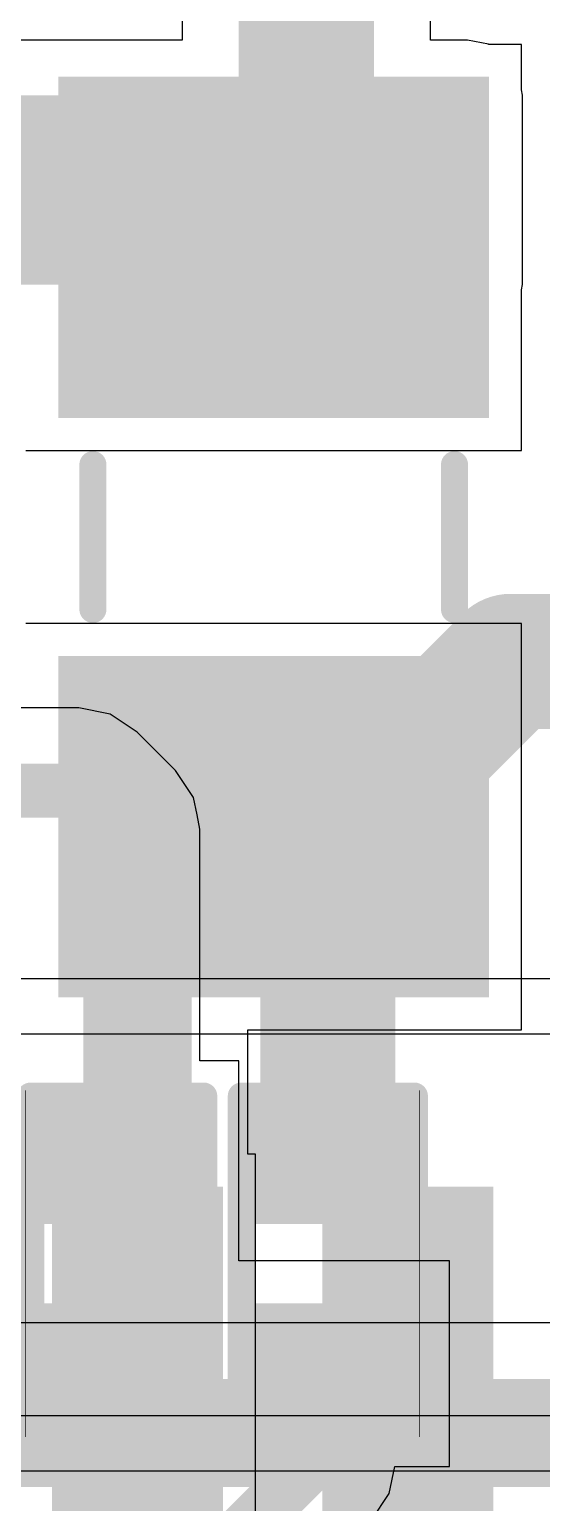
# Model space of a CAD drawing. Header units: inches. Extents: x 0 to 208, y 0 to 213.
# Drawn here: x 0.9356 to 1.0303, y 3.7442 to 4.0166 of the extents above; entities that cross this region are included whole.
import ezdxf

# ---------------------------------------------------------------- set-up
doc = ezdxf.new("R2010")
doc.units = ezdxf.units.IN
doc.header["$MEASUREMENT"] = 0
for name, color, linetype in [('Bottom Layer', 5, 'Continuous'), ('Bottom Overlay', 54, 'Continuous'), ('Bottom Paste', 16, 'Continuous'), ('Bottom Solder', 6, 'Continuous'), ('L3_SIG1', 76, 'Continuous'), ('L4_PWR', 90, 'Continuous'), ('L6_SIG2', 130, 'Continuous'), ('Top Layer', 1, 'Continuous'), ('Top Overlay', 2, 'Continuous'), ('Top Paste', 8, 'Continuous'), ('Top Solder', 216, 'Continuous')]:
    doc.layers.add(name, color=color, linetype=linetype)

# ---------------------------------------------------------------- blocks, each defined once
blk = doc.blocks.new('R___0402_B_115')
at = {"layer": 'Bottom Layer'}
for points in [[(-0.0095, 0.0125), (-0.0095, -0.0125), (-0.0275, -0.0125), (-0.0275, 0.0125)], [(0.0275, 0.0125), (0.0275, -0.0125), (0.0095, -0.0125), (0.0095, 0.0125)]]:
    blk.add_hatch(color=5, dxfattribs=at).paths.add_polyline_path(points)
at = {"layer": 'Bottom Paste'}
for points in [[(-0.0095, 0.0125), (-0.0095, -0.0125), (-0.0275, -0.0125), (-0.0275, 0.0125)], [(0.0275, 0.0125), (0.0275, -0.0125), (0.0095, -0.0125), (0.0095, 0.0125)]]:
    blk.add_hatch(color=16, dxfattribs=at).paths.add_polyline_path(points)
at = {"layer": 'Bottom Solder'}
for points in [[(-0.00734, 0.01466), (-0.00734, -0.01467), (-0.02967, -0.01467), (-0.02967, 0.01466)], [(0.02966, 0.01466), (0.02966, -0.01467), (0.00733, -0.01467), (0.00733, 0.01466)]]:
    blk.add_hatch(color=6, dxfattribs=at).paths.add_polyline_path(points)
at = {"layer": 'Bottom Overlay'}
for points in [[(-0.031, 0.016, 0.005, 0.005, 0), (0.031, 0.016, 0.005, 0.005, 0)], [(-0.031, 0.016, 0.005, 0.005, 0), (-0.031, -0.016, 0.005, 0.005, 0)], [(-0.032, 0.017, 0.000127, 0.000127, 0), (0.032, 0.017, 0.000127, 0.000127, 0)], [(0.031, 0.016, 0.005, 0.005, 0), (0.031, -0.016, 0.005, 0.005, 0)], [(-0.031, -0.016, 0.005, 0.005, 0), (0.031, -0.016, 0.005, 0.005, 0)]]:
    blk.add_lwpolyline(points, format="xyseb", dxfattribs=at)
for points in [[(-0.03225, 0.016, 0.0025, 0.0025, 1), (-0.02975, 0.016, 0.0025, 0.0025, 1)], [(-0.03225, 0.016, 0.0025, 0.0025, 1), (-0.02975, 0.016, 0.0025, 0.0025, 1)], [(-0.03203, 0.017, 0.0000635, 0.0000635, 1), (-0.03197, 0.017, 0.0000635, 0.0000635, 1)], [(0.02975, 0.016, 0.0025, 0.0025, 1), (0.03225, 0.016, 0.0025, 0.0025, 1)], [(0.02975, 0.016, 0.0025, 0.0025, 1), (0.03225, 0.016, 0.0025, 0.0025, 1)], [(0.03197, 0.017, 0.0000635, 0.0000635, 1), (0.03203, 0.017, 0.0000635, 0.0000635, 1)], [(-0.03225, -0.016, 0.0025, 0.0025, 1), (-0.02975, -0.016, 0.0025, 0.0025, 1)], [(-0.03225, -0.016, 0.0025, 0.0025, 1), (-0.02975, -0.016, 0.0025, 0.0025, 1)], [(0.02975, -0.016, 0.0025, 0.0025, 1), (0.03225, -0.016, 0.0025, 0.0025, 1)], [(0.02975, -0.016, 0.0025, 0.0025, 1), (0.03225, -0.016, 0.0025, 0.0025, 1)]]:
    blk.add_lwpolyline(points, format="xyseb", close=True, dxfattribs=at)
blk = doc.blocks.new('8_SOIC_EP_139')
at = {"layer": 'Top Layer'}
for points in [[(0.13681, 0.08681), (0.13681, 0.06319), (0.07579, 0.06319), (0.07579, 0.08681)], [(0.13681, 0.03681), (0.13681, 0.01319), (0.07579, 0.01319), (0.07579, 0.03681)]]:
    blk.add_hatch(color=1, dxfattribs=at).paths.add_polyline_path(points)
at = {"layer": 'Top Paste'}
for points in [[(0.13681, 0.08681), (0.13681, 0.06319), (0.07579, 0.06319), (0.07579, 0.08681)], [(0.13681, 0.03681), (0.13681, 0.01319), (0.07579, 0.01319), (0.07579, 0.03681)]]:
    blk.add_hatch(color=8, dxfattribs=at).paths.add_polyline_path(points)
at = {"layer": 'Top Solder'}
for points in [[(0.14081, 0.09081), (0.14081, 0.05919), (0.07179, 0.05919), (0.07179, 0.09081)], [(0.14081, 0.04081), (0.14081, 0.00919), (0.07179, 0.00919), (0.07179, 0.04081)]]:
    blk.add_hatch(color=216, dxfattribs=at).paths.add_polyline_path(points)
blk = doc.blocks.new('R___0402_B_183')
at = {"layer": 'Bottom Layer'}
for points in [[(-0.0095, 0.0125), (-0.0095, -0.0125), (-0.0275, -0.0125), (-0.0275, 0.0125)], [(0.0275, 0.0125), (0.0275, -0.0125), (0.0095, -0.0125), (0.0095, 0.0125)]]:
    blk.add_hatch(color=5, dxfattribs=at).paths.add_polyline_path(points)
at = {"layer": 'Bottom Paste'}
for points in [[(-0.0095, 0.0125), (-0.0095, -0.0125), (-0.0275, -0.0125), (-0.0275, 0.0125)], [(0.0275, 0.0125), (0.0275, -0.0125), (0.0095, -0.0125), (0.0095, 0.0125)]]:
    blk.add_hatch(color=16, dxfattribs=at).paths.add_polyline_path(points)
at = {"layer": 'Bottom Solder'}
for points in [[(-0.00733, 0.01467), (-0.00733, -0.01466), (-0.02967, -0.01466), (-0.02967, 0.01467)], [(0.02967, 0.01467), (0.02967, -0.01466), (0.00733, -0.01466), (0.00733, 0.01467)]]:
    blk.add_hatch(color=6, dxfattribs=at).paths.add_polyline_path(points)
at = {"layer": 'Bottom Overlay'}
for points in [[(-0.031, -0.016, 0.005, 0.005, 0), (-0.031, 0.016, 0.005, 0.005, 0)], [(0.031, 0.016, 0.005, 0.005, 0), (-0.031, 0.016, 0.005, 0.005, 0)], [(0.032, 0.017, 0.000127, 0.000127, 0), (-0.032, 0.017, 0.000127, 0.000127, 0)], [(0.031, -0.016, 0.005, 0.005, 0), (0.031, 0.016, 0.005, 0.005, 0)], [(0.031, -0.016, 0.005, 0.005, 0), (-0.031, -0.016, 0.005, 0.005, 0)]]:
    blk.add_lwpolyline(points, format="xyseb", dxfattribs=at)
for points in [[(-0.03225, 0.016, 0.0025, 0.0025, 1), (-0.02975, 0.016, 0.0025, 0.0025, 1)], [(-0.03225, 0.016, 0.0025, 0.0025, 1), (-0.02975, 0.016, 0.0025, 0.0025, 1)], [(-0.03203, 0.017, 0.0000635, 0.0000635, 1), (-0.03197, 0.017, 0.0000635, 0.0000635, 1)], [(0.02975, 0.016, 0.0025, 0.0025, 1), (0.03225, 0.016, 0.0025, 0.0025, 1)], [(0.02975, 0.016, 0.0025, 0.0025, 1), (0.03225, 0.016, 0.0025, 0.0025, 1)], [(0.03197, 0.017, 0.0000635, 0.0000635, 1), (0.03203, 0.017, 0.0000635, 0.0000635, 1)], [(-0.03225, -0.016, 0.0025, 0.0025, 1), (-0.02975, -0.016, 0.0025, 0.0025, 1)], [(-0.03225, -0.016, 0.0025, 0.0025, 1), (-0.02975, -0.016, 0.0025, 0.0025, 1)], [(0.02975, -0.016, 0.0025, 0.0025, 1), (0.03225, -0.016, 0.0025, 0.0025, 1)], [(0.02975, -0.016, 0.0025, 0.0025, 1), (0.03225, -0.016, 0.0025, 0.0025, 1)]]:
    blk.add_lwpolyline(points, format="xyseb", close=True, dxfattribs=at)
blk = doc.blocks.new('IND_1206_533')
at = {"layer": 'Top Layer'}
for points in [[(-0.0811, 0.03583), (-0.02599, 0.03583), (-0.02599, -0.03583), (-0.0811, -0.03583)], [(0.02598, 0.03583), (0.0811, 0.03583), (0.0811, -0.03583), (0.02598, -0.03583)]]:
    blk.add_hatch(color=1, dxfattribs=at).paths.add_polyline_path(points)
at = {"layer": 'Top Paste'}
for points in [[(-0.0811, 0.03583), (-0.02599, 0.03583), (-0.02599, -0.03583), (-0.0811, -0.03583)], [(0.02598, 0.03583), (0.0811, 0.03583), (0.0811, -0.03583), (0.02598, -0.03583)]]:
    blk.add_hatch(color=8, dxfattribs=at).paths.add_polyline_path(points)
at = {"layer": 'Top Solder'}
for points in [[(-0.0851, 0.03983), (-0.02199, 0.03983), (-0.02199, -0.03983), (-0.0851, -0.03983)], [(0.02198, 0.03983), (0.0851, 0.03983), (0.0851, -0.03983), (0.02198, -0.03983)]]:
    blk.add_hatch(color=216, dxfattribs=at).paths.add_polyline_path(points)
at = {"layer": 'Top Overlay'}
for points in [[(-0.01339, 0.03343, 0.005, 0.005, 0), (0.01339, 0.03343, 0.005, 0.005, 0)], [(-0.01339, -0.03343, 0.005, 0.005, 0), (0.01339, -0.03343, 0.005, 0.005, 0)]]:
    blk.add_lwpolyline(points, format="xyseb", dxfattribs=at)
for points in [[(-0.01464, 0.03343, 0.0025, 0.0025, 1), (-0.01214, 0.03343, 0.0025, 0.0025, 1)], [(0.01214, 0.03343, 0.0025, 0.0025, 1), (0.01464, 0.03343, 0.0025, 0.0025, 1)], [(-0.01464, -0.03343, 0.0025, 0.0025, 1), (-0.01214, -0.03343, 0.0025, 0.0025, 1)], [(0.01214, -0.03343, 0.0025, 0.0025, 1), (0.01464, -0.03343, 0.0025, 0.0025, 1)]]:
    blk.add_lwpolyline(points, format="xyseb", close=True, dxfattribs=at)

msp = doc.modelspace()

# ---------------------------------------------------------------- hatches: boundary and pattern name
at = {"layer": 'Bottom Layer'}
msp.add_hatch(color=5, dxfattribs=at).paths.add_polyline_path([(0.97825, 3.79782), (1.00325, 3.79782), (1.00325, 3.81582), (0.97825, 3.81582)])
at = {"layer": 'Top Layer'}
msp.add_hatch(color=1, dxfattribs=at).paths.add_polyline_path([(1.01657, 3.96939), (1.01657, 4.00439), (0.88699, 4.00439), (0.88699, 3.96939)])

# ---------------------------------------------------------------- linework, layer by layer
at = {"layer": 'Bottom Layer'}
for p, q in [((0.94468, 3.89111), (0.92898, 3.89111)), ((0.95053, 3.88994), (0.94468, 3.89111)), ((0.9555, 3.88663), (0.95053, 3.88994)), ((0.95053, 3.88994), (0.95053, 3.88994)), ((0.96261, 3.87951), (0.9555, 3.88663)), ((0.96593, 3.87455), (0.96261, 3.87951)), ((0.96657, 3.87134), (0.96593, 3.87455)), ((0.96593, 3.87455), (0.96593, 3.87455)), ((0.96709, 3.8687), (0.96657, 3.87134)), ((0.96709, 3.82582), (0.96709, 3.8687)), ((0.9743, 3.82582), (0.96709, 3.82582)), ((0.9743, 3.78882), (0.9743, 3.82582)), ((1.01325, 3.78882), (0.9743, 3.78882)), ((1.01325, 3.75082), (1.01325, 3.78882)), ((1.00211, 3.74583), (1.00311, 3.75082)), ((1.00311, 3.75082), (1.01325, 3.75082)), ((0.9988, 3.74087), (1.00211, 3.74583))]:
    msp.add_line(p, q, dxfattribs=at)
for points in [[(0.99075, 3.86591, 0.025, 0.025, 0), (1.02453, 3.89969, 0.025, 0.025, 0)], [(1.02453, 3.89969, 0.025, 0.025, 0), (1.16, 3.89969, 0.025, 0.025, 0)], [(0.91343, 3.87581, 0.01, 0.01, 0), (0.94468, 3.87581, 0.01, 0.01, 0)], [(0.94468, 3.87581, 0.01, 0.01, 0), (0.9518, 3.8687, 0.01, 0.01, 0)], [(0.99075, 3.81582, 0.025, 0.025, 0), (0.99075, 3.86591, 0.025, 0.025, 0)], [(0.9518, 3.80682, 0.01, 0.01, 0), (0.9518, 3.8687, 0.01, 0.01, 0)], [(0.9518, 3.74338, 0.01, 0.01, 0), (0.9518, 3.76982, 0.01, 0.01, 0)], [(0.98798, 3.76705, 0.01, 0.01, 0), (0.99075, 3.76982, 0.01, 0.01, 0)], [(0.98798, 3.75168, 0.01, 0.01, 0), (0.98798, 3.76705, 0.01, 0.01, 0)], [(0.94113, 3.70482, 0.01, 0.01, 0), (0.98798, 3.75168, 0.01, 0.01, 0)], [(0.94594, 3.73752, 0.01, 0.01, 0), (0.9518, 3.74338, 0.01, 0.01, 0)]]:
    msp.add_lwpolyline(points, format="xyseb", dxfattribs=at)
for points in [[(1.01828, 3.89969, 0.0125, 0.0125, 1), (1.03078, 3.89969, 0.0125, 0.0125, 1)], [(1.01828, 3.89969, 0.0125, 0.0125, 1), (1.03078, 3.89969, 0.0125, 0.0125, 1)], [(0.94218, 3.87581, 0.005, 0.005, 1), (0.94718, 3.87581, 0.005, 0.005, 1)], [(0.94218, 3.87581, 0.005, 0.005, 1), (0.94718, 3.87581, 0.005, 0.005, 1)], [(0.9845, 3.86591, 0.0125, 0.0125, 1), (0.997, 3.86591, 0.0125, 0.0125, 1)], [(0.9845, 3.86591, 0.0125, 0.0125, 1), (0.997, 3.86591, 0.0125, 0.0125, 1)], [(0.9493, 3.8687, 0.005, 0.005, 1), (0.9543, 3.8687, 0.005, 0.005, 1)], [(0.9493, 3.8687, 0.005, 0.005, 1), (0.9543, 3.8687, 0.005, 0.005, 1)], [(0.9845, 3.81582, 0.0125, 0.0125, 1), (0.997, 3.81582, 0.0125, 0.0125, 1)], [(0.9493, 3.80682, 0.005, 0.005, 1), (0.9543, 3.80682, 0.005, 0.005, 1)], [(0.9493, 3.76982, 0.005, 0.005, 1), (0.9543, 3.76982, 0.005, 0.005, 1)], [(0.98825, 3.76982, 0.005, 0.005, 1), (0.99325, 3.76982, 0.005, 0.005, 1)], [(0.98548, 3.76705, 0.005, 0.005, 1), (0.99048, 3.76705, 0.005, 0.005, 1)], [(0.98548, 3.76705, 0.005, 0.005, 1), (0.99048, 3.76705, 0.005, 0.005, 1)], [(0.98548, 3.75168, 0.005, 0.005, 1), (0.99048, 3.75168, 0.005, 0.005, 1)], [(0.98548, 3.75168, 0.005, 0.005, 1), (0.99048, 3.75168, 0.005, 0.005, 1)], [(0.9493, 3.74338, 0.005, 0.005, 1), (0.9543, 3.74338, 0.005, 0.005, 1)], [(0.9493, 3.74338, 0.005, 0.005, 1), (0.9543, 3.74338, 0.005, 0.005, 1)]]:
    msp.add_lwpolyline(points, format="xyseb", close=True, dxfattribs=at)
at = {"layer": 'L3_SIG1'}
for p, q in [((1.395, 3.7602), (0.885, 3.7602)), ((0.885, 3.75), (1.395, 3.75))]:
    msp.add_line(p, q, dxfattribs=at)
at = {"layer": 'L4_PWR'}
for p, q in [((1.094, 3.841), (0.84573, 3.841)), ((0.84656, 3.8308), (1.0888, 3.8308))]:
    msp.add_line(p, q, dxfattribs=at)
at = {"layer": 'L6_SIG2'}
msp.add_line((1.124, 3.77739), (0.155, 3.77739), dxfattribs=at)
msp.add_lwpolyline([(0.155, 3.757, 0.02, 0.02, 0), (1.124, 3.757, 0.02, 0.02, 0)], format="xyseb", dxfattribs=at)
at = {"layer": 'Top Layer'}
for p, q in [((0.96384, 4.17137), (0.96384, 4.01458)), ((1.00972, 4.01458), (1.00972, 4.17137)), ((0.96384, 4.01458), (0.88699, 4.01458)), ((1.01657, 4.01458), (1.00972, 4.01458)), ((1.02047, 4.01381), (1.01657, 4.01458)), ((1.02048, 4.0138), (1.02047, 4.01381)), ((1.02657, 4.0138), (1.02048, 4.0138)), ((1.02657, 4.00537), (1.02657, 4.0138)), ((1.02676, 4.00439), (1.02657, 4.00537)), ((1.02676, 3.96939), (1.02676, 4.00439)), ((1.02657, 3.9684), (1.02676, 3.96939)), ((1.02657, 3.93868), (1.02657, 3.9684)), ((0.93491, 3.93868), (1.02657, 3.93868)), ((1.02657, 3.90671), (0.93491, 3.90671)), ((1.02657, 3.83159), (1.02657, 3.90671)), ((0.97596, 3.80855), (0.97596, 3.83159)), ((0.97596, 3.83159), (1.02657, 3.83159)), ((0.97737, 3.80855), (0.97596, 3.80855)), ((0.97737, 3.72752), (0.97737, 3.80855))]:
    msp.add_line(p, q, dxfattribs=at)
for points in [[(0.98678, 3.99083, 0.025, 0.025, 0), (0.98678, 4.20377, 0.025, 0.025, 0)], [(0.98678, 3.99083, 0.02, 0.02, -0.198912), (0.98074, 3.97624, 0.02, 0.02, 0)], [(0.95556, 3.84624, 0.02, 0.02, 0), (0.97847, 3.86915, 0.02, 0.02, 0)], [(0.97847, 3.86915, 0.02, 0.02, 0), (0.98674, 3.86915, 0.02, 0.02, 0)], [(0.97555, 3.85796, 0.012, 0.012, 0), (0.98674, 3.86915, 0.012, 0.012, 0)], [(0.95556, 3.76804, 0.02, 0.02, 0), (0.95556, 3.84624, 0.02, 0.02, 0)], [(1.00556, 3.68674, 0.025, 0.025, 0), (1.00556, 3.76804, 0.025, 0.025, 0)], [(0.95556, 3.76804, 0.012, 0.012, 0), (0.95857, 3.77105, 0.012, 0.012, 0)]]:
    msp.add_lwpolyline(points, format="xyseb", dxfattribs=at)
for points in [[(0.98053, 3.99083, 0.0125, 0.0125, 1), (0.99303, 3.99083, 0.0125, 0.0125, 1)], [(0.98178, 3.99083, 0.01, 0.01, 1), (0.99178, 3.99083, 0.01, 0.01, 1)], [(0.97574, 3.97624, 0.01, 0.01, 1), (0.98574, 3.97624, 0.01, 0.01, 1)], [(0.97347, 3.86915, 0.01, 0.01, 1), (0.98347, 3.86915, 0.01, 0.01, 1)], [(0.97347, 3.86915, 0.01, 0.01, 1), (0.98347, 3.86915, 0.01, 0.01, 1)], [(0.98174, 3.86915, 0.01, 0.01, 1), (0.99174, 3.86915, 0.01, 0.01, 1)], [(0.98374, 3.86915, 0.006, 0.006, 1), (0.98974, 3.86915, 0.006, 0.006, 1)], [(0.97255, 3.85796, 0.006, 0.006, 1), (0.97855, 3.85796, 0.006, 0.006, 1)], [(0.95056, 3.84624, 0.01, 0.01, 1), (0.96056, 3.84624, 0.01, 0.01, 1)], [(0.95056, 3.84624, 0.01, 0.01, 1), (0.96056, 3.84624, 0.01, 0.01, 1)], [(0.99931, 3.76804, 0.0125, 0.0125, 1), (1.01181, 3.76804, 0.0125, 0.0125, 1)], [(0.95056, 3.76804, 0.01, 0.01, 1), (0.96056, 3.76804, 0.01, 0.01, 1)], [(0.95557, 3.77105, 0.006, 0.006, 1), (0.96157, 3.77105, 0.006, 0.006, 1)], [(0.95256, 3.76804, 0.006, 0.006, 1), (0.95856, 3.76804, 0.006, 0.006, 1)]]:
    msp.add_lwpolyline(points, format="xyseb", close=True, dxfattribs=at)

# ---------------------------------------------------------------- block references
for name, p, rotation in [('IND_1206_533', (0.98074, 3.9227), 90), ('R___0402_B_115', (0.9518, 3.78832), 90), ('R___0402_B_183', (0.99075, 3.78832), 270), ('8_SOIC_EP_139', (1.03056, 3.66174), 90)]:
    msp.add_blockref(name, p, dxfattribs=dict(rotation=rotation))

doc.saveas('drawing.dxf')
